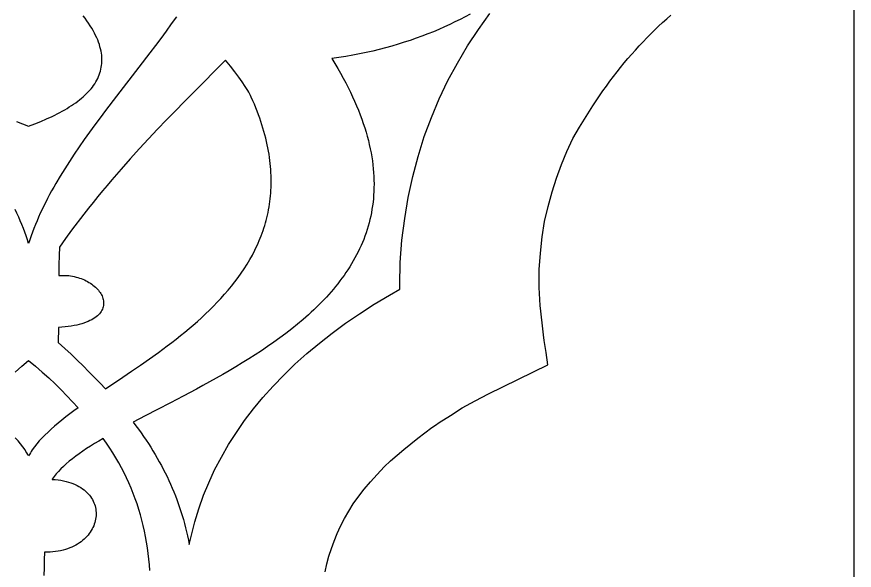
# Model space of a CAD drawing. Extents: x -93 to -15, y -116 to 130.
# Drawn here: x -54.61 to -14.7, y -70.16 to -43.76 of the extents above; entities that cross this region are included whole.
import ezdxf

# ---------------------------------------------------------------- set-up
doc = ezdxf.new("R2010")
doc.units = 0
doc.header["$MEASUREMENT"] = 0
doc.layers.add('LAYER_1', color=18, linetype='CONTINUOUS')

msp = doc.modelspace()

# ---------------------------------------------------------------- linework, layer by layer
at = {"layer": 'LAYER_1'}
for points in [[(-93.406, -115.733), (-14.697, -115.733), (-14.697, 130.253), (-93.406, 130.253)], [(-52.634, -59.295), (-52.327, -59.579), (-52.028, -59.861), (-51.736, -60.141), (-51.451, -60.418), (-51.174, -60.695), (-50.905, -60.969), (-50.642, -61.242), (-50.387, -61.515), (-49.562, -60.958), (-49.141, -60.671), (-48.715, -60.379), (-48.289, -60.079), (-47.863, -59.773), (-47.65, -59.617), (-47.439, -59.459), (-47.229, -59.299), (-47.02, -59.136), (-46.813, -58.972), (-46.607, -58.805), (-46.404, -58.636), (-46.203, -58.465), (-46.004, -58.291), (-45.809, -58.115), (-45.616, -57.936), (-45.427, -57.754), (-45.242, -57.57), (-45.06, -57.383), (-44.882, -57.194), (-44.709, -57.001), (-44.54, -56.805), (-44.376, -56.607), (-44.218, -56.405), (-44.064, -56.2), (-43.916, -55.992), (-43.774, -55.781), (-43.638, -55.566), (-43.508, -55.348), (-43.385, -55.126), (-43.268, -54.901), (-43.213, -54.787), (-43.159, -54.672), (-43.107, -54.557), (-43.057, -54.44), (-43.009, -54.322), (-42.962, -54.204), (-42.918, -54.084), (-42.875, -53.964), (-42.835, -53.843), (-42.797, -53.72), (-42.76, -53.597), (-42.726, -53.473), (-42.694, -53.347), (-42.664, -53.221), (-42.637, -53.094), (-42.611, -52.965), (-42.588, -52.836), (-42.567, -52.705), (-42.548, -52.574), (-42.532, -52.441), (-42.518, -52.308), (-42.507, -52.173), (-42.498, -52.037), (-42.491, -51.9), (-42.487, -51.763), (-42.486, -51.624), (-42.487, -51.483), (-42.49, -51.342), (-42.497, -51.2), (-42.506, -51.056), (-42.517, -50.912), (-42.532, -50.766), (-42.549, -50.619), (-42.569, -50.471), (-42.591, -50.321), (-42.617, -50.171), (-42.645, -50.019), (-42.677, -49.866), (-42.711, -49.712), (-42.748, -49.557), (-42.788, -49.4), (-42.831, -49.243), (-42.878, -49.084), (-42.927, -48.923), (-42.98, -48.762), (-43.035, -48.599), (-43.094, -48.435), (-43.156, -48.27), (-43.221, -48.103), (-43.29, -47.935), (-43.362, -47.766), (-43.437, -47.596), (-43.47, -47.526), (-43.509, -47.449), (-43.554, -47.367), (-43.606, -47.279), (-43.663, -47.186), (-43.726, -47.087), (-43.87, -46.874), (-44.036, -46.641), (-44.224, -46.39), (-44.432, -46.121), (-44.66, -45.836), (-46.227, -47.409), (-46.637, -47.823), (-47.053, -48.246), (-47.474, -48.68), (-47.901, -49.125), (-48.332, -49.582), (-48.766, -50.051), (-49.204, -50.534), (-49.644, -51.032), (-49.866, -51.286), (-50.087, -51.544), (-50.309, -51.806), (-50.531, -52.072), (-50.754, -52.342), (-50.976, -52.616), (-51.199, -52.894), (-51.421, -53.177), (-52.002, -53.949), (-52.294, -54.344), (-52.583, -54.749), (-52.594, -55.155), (-52.602, -55.599), (-52.609, -56.104), (-52.513, -56.099), (-52.418, -56.097), (-52.324, -56.098), (-52.231, -56.103), (-52.139, -56.111), (-52.049, -56.123), (-51.96, -56.138), (-51.872, -56.155), (-51.787, -56.176), (-51.703, -56.199), (-51.621, -56.225), (-51.54, -56.253), (-51.462, -56.284), (-51.386, -56.317), (-51.313, -56.353), (-51.242, -56.39), (-51.173, -56.43), (-51.107, -56.472), (-51.043, -56.515), (-50.982, -56.56), (-50.924, -56.607), (-50.869, -56.655), (-50.818, -56.705), (-50.769, -56.755), (-50.724, -56.807), (-50.682, -56.86), (-50.644, -56.914), (-50.609, -56.969), (-50.578, -57.025), (-50.55, -57.081), (-50.527, -57.137), (-50.508, -57.194), (-50.493, -57.252), (-50.482, -57.309), (-50.475, -57.367), (-50.473, -57.425), (-50.475, -57.482), (-50.482, -57.539), (-50.494, -57.596), (-50.51, -57.652), (-50.532, -57.708), (-50.558, -57.764), (-50.59, -57.818), (-50.627, -57.871), (-50.669, -57.924), (-50.717, -57.975), (-50.77, -58.025), (-50.83, -58.074), (-50.894, -58.122), (-50.965, -58.168), (-51.042, -58.212), (-51.124, -58.254), (-51.213, -58.295), (-51.309, -58.334), (-51.41, -58.37), (-51.518, -58.405), (-51.633, -58.437), (-51.754, -58.467), (-51.883, -58.494), (-52.018, -58.518), (-52.16, -58.54), (-52.309, -58.559), (-52.465, -58.575), (-52.629, -58.588)]]:
    msp.add_lwpolyline(points, close=True, dxfattribs=at)
for points in [[(-47.003, -43.762), (-47.248, -44.106), (-47.498, -44.45), (-47.752, -44.794), (-48.009, -45.138), (-48.269, -45.481), (-48.796, -46.168), (-49.859, -47.543), (-50.384, -48.233), (-50.643, -48.578), (-50.899, -48.924), (-51.151, -49.27), (-51.398, -49.617), (-51.64, -49.965), (-51.877, -50.314), (-52.107, -50.663), (-52.331, -51.013), (-52.547, -51.364), (-52.754, -51.717), (-52.855, -51.893), (-52.953, -52.07), (-53.049, -52.247), (-53.143, -52.425), (-53.234, -52.602), (-53.322, -52.78), (-53.408, -52.959), (-53.491, -53.137), (-53.571, -53.317), (-53.648, -53.496), (-53.723, -53.676), (-53.794, -53.856), (-53.862, -54.036), (-53.927, -54.217), (-53.989, -54.398), (-54.047, -54.58), (-54.105, -54.398), (-54.167, -54.217), (-54.232, -54.036), (-54.3, -53.856), (-54.371, -53.676), (-54.446, -53.496), (-54.523, -53.317), (-54.603, -53.137), (-54.686, -52.959)], [(-54.626, -48.753), (-54.342, -48.868), (-54.047, -48.98), (-53.752, -48.868), (-53.468, -48.753), (-53.195, -48.636), (-52.933, -48.515), (-52.806, -48.454), (-52.682, -48.391), (-52.561, -48.328), (-52.444, -48.264), (-52.329, -48.199), (-52.218, -48.134), (-52.109, -48.067), (-52.004, -48), (-51.903, -47.931), (-51.804, -47.862), (-51.709, -47.792), (-51.617, -47.721), (-51.529, -47.649), (-51.444, -47.576), (-51.363, -47.502), (-51.286, -47.427), (-51.212, -47.351), (-51.141, -47.274), (-51.075, -47.196), (-51.012, -47.117), (-50.953, -47.037), (-50.898, -46.955), (-50.847, -46.873), (-50.8, -46.79), (-50.756, -46.705), (-50.717, -46.62), (-50.682, -46.533), (-50.651, -46.445), (-50.624, -46.356), (-50.602, -46.266), (-50.584, -46.174), (-50.57, -46.082), (-50.56, -45.988), (-50.555, -45.893), (-50.554, -45.797), (-50.558, -45.699), (-50.567, -45.6), (-50.58, -45.5), (-50.597, -45.399), (-50.62, -45.296), (-50.647, -45.192), (-50.678, -45.087), (-50.715, -44.98), (-50.757, -44.872), (-50.803, -44.763), (-50.854, -44.652), (-50.911, -44.54), (-50.972, -44.426), (-51.039, -44.311), (-51.111, -44.194), (-51.188, -44.077), (-51.27, -43.957), (-51.357, -43.836), (-51.45, -43.714)], [(-33, -43.634), (-33.238, -43.763), (-33.481, -43.89), (-33.728, -44.013), (-33.979, -44.134), (-34.235, -44.252), (-34.495, -44.366), (-34.759, -44.477), (-35.028, -44.585), (-35.301, -44.69), (-35.579, -44.791), (-35.861, -44.889), (-36.147, -44.983), (-36.438, -45.073), (-36.733, -45.16), (-37.033, -45.243), (-37.337, -45.322), (-37.646, -45.397), (-37.959, -45.468), (-38.277, -45.535), (-38.599, -45.598), (-38.926, -45.657), (-39.257, -45.711), (-39.593, -45.761), (-39.45, -45.996), (-39.313, -46.228), (-39.182, -46.458), (-39.056, -46.687), (-38.936, -46.913), (-38.821, -47.137), (-38.712, -47.359), (-38.608, -47.579), (-38.51, -47.796), (-38.417, -48.012), (-38.329, -48.226), (-38.246, -48.437), (-38.169, -48.647), (-38.097, -48.855), (-38.029, -49.06), (-37.967, -49.264), (-37.91, -49.466), (-37.857, -49.665), (-37.81, -49.863), (-37.767, -50.059), (-37.729, -50.253), (-37.695, -50.445), (-37.666, -50.636), (-37.642, -50.824), (-37.622, -51.011), (-37.607, -51.195), (-37.596, -51.378), (-37.589, -51.56), (-37.586, -51.739), (-37.588, -51.917), (-37.594, -52.093), (-37.604, -52.267), (-37.618, -52.439), (-37.635, -52.61), (-37.657, -52.779), (-37.683, -52.946), (-37.713, -53.112), (-37.746, -53.276), (-37.783, -53.438), (-37.823, -53.599), (-37.868, -53.758), (-37.915, -53.916), (-37.966, -54.072), (-38.021, -54.226), (-38.079, -54.379), (-38.14, -54.53), (-38.205, -54.68), (-38.273, -54.829), (-38.343, -54.975), (-38.417, -55.121), (-38.494, -55.265), (-38.574, -55.407), (-38.657, -55.548), (-38.743, -55.688), (-38.831, -55.826), (-38.922, -55.963), (-39.016, -56.098), (-39.113, -56.232), (-39.212, -56.365), (-39.314, -56.496), (-39.418, -56.626), (-39.524, -56.755), (-39.633, -56.883), (-39.744, -57.009), (-39.858, -57.134), (-39.973, -57.257), (-40.091, -57.38), (-40.211, -57.501), (-40.332, -57.621), (-40.456, -57.74), (-40.582, -57.858), (-40.709, -57.974), (-40.97, -58.204), (-41.237, -58.429), (-41.51, -58.65), (-41.789, -58.867), (-42.073, -59.079), (-42.363, -59.288), (-42.656, -59.492), (-42.954, -59.693), (-43.256, -59.89), (-43.56, -60.084), (-43.867, -60.274), (-44.177, -60.461), (-44.488, -60.645), (-44.8, -60.825), (-45.113, -61.003), (-45.427, -61.178), (-45.741, -61.35), (-46.054, -61.52), (-46.677, -61.852), (-47.293, -62.174), (-47.899, -62.489), (-48.489, -62.796), (-49.062, -63.097), (-48.935, -63.267), (-48.81, -63.437), (-48.689, -63.607), (-48.57, -63.777), (-48.454, -63.949), (-48.341, -64.12), (-48.231, -64.292), (-48.124, -64.465), (-48.02, -64.639), (-47.918, -64.813), (-47.819, -64.988), (-47.723, -65.164), (-47.63, -65.341), (-47.54, -65.518), (-47.452, -65.697), (-47.367, -65.877), (-47.285, -66.057), (-47.206, -66.239), (-47.13, -66.422), (-47.056, -66.606), (-46.985, -66.792), (-46.917, -66.979), (-46.852, -67.167), (-46.79, -67.357), (-46.73, -67.548), (-46.673, -67.74), (-46.619, -67.935), (-46.568, -68.13), (-46.519, -68.328), (-46.473, -68.527), (-46.43, -68.728), (-46.39, -68.931), (-46.288, -68.48), (-46.129, -67.848), (-45.935, -67.228), (-45.709, -66.587), (-45.459, -65.986), (-45.193, -65.364), (-44.86, -64.762), (-44.522, -64.169), (-44.148, -63.584), (-43.754, -63.021), (-43.335, -62.466), (-42.884, -61.919), (-42.398, -61.374), (-41.886, -60.856), (-41.354, -60.339), (-40.791, -59.83), (-40.192, -59.332), (-39.583, -58.852), (-38.948, -58.381), (-38.273, -57.929), (-37.582, -57.469), (-36.855, -57.046), (-36.359, -56.763), (-36.359, -56.556), (-36.338, -55.482), (-36.256, -54.419), (-36.123, -53.393), (-35.954, -52.386), (-35.734, -51.388), (-35.489, -50.429), (-35.197, -49.478), (-34.854, -48.575), (-34.485, -47.681), (-34.066, -46.805), (-33.61, -45.977), (-33.129, -45.158), (-32.607, -44.368), (-32.064, -43.606)], [(-39.911, -70.239), (-39.829, -69.853), (-39.742, -69.487), (-39.614, -69.12), (-39.491, -68.771), (-39.347, -68.414), (-39.184, -68.056), (-38.995, -67.699), (-38.79, -67.35), (-38.575, -66.993), (-38.314, -66.635), (-38.053, -66.286), (-37.761, -65.94), (-37.444, -65.591), (-37.106, -65.233), (-36.796, -64.949), (-36.481, -64.67), (-36.16, -64.396), (-35.834, -64.127), (-35.503, -63.864), (-35.168, -63.607), (-34.828, -63.357), (-34.657, -63.235), (-34.485, -63.115), (-33.938, -62.776), (-33.385, -62.419), (-32.766, -62.08), (-32.131, -61.741), (-29.298, -60.362), (-29.386, -59.781), (-29.469, -59.211), (-29.508, -58.929), (-29.545, -58.648), (-29.579, -58.368), (-29.61, -58.089), (-29.638, -57.809), (-29.663, -57.529), (-29.684, -57.248), (-29.7, -56.966), (-29.713, -56.681), (-29.72, -56.394), (-29.723, -56.105), (-29.72, -55.811), (-29.654, -55.031), (-29.567, -54.259), (-29.454, -53.525), (-29.28, -52.809), (-29.101, -52.114), (-28.896, -51.454), (-28.645, -50.814), (-28.4, -50.194), (-28.103, -49.572), (-27.95, -49.302), (-27.795, -49.036), (-27.639, -48.775), (-27.482, -48.518), (-27.323, -48.266), (-27.163, -48.018), (-27.002, -47.774), (-26.839, -47.535), (-26.675, -47.299), (-26.509, -47.067), (-26.342, -46.84), (-26.173, -46.616), (-26.003, -46.396), (-25.831, -46.18), (-25.658, -45.968), (-25.482, -45.759), (-25.306, -45.554), (-25.127, -45.352), (-24.947, -45.154), (-24.765, -44.959), (-24.582, -44.767), (-24.396, -44.579), (-24.209, -44.394), (-24.02, -44.211), (-23.829, -44.032), (-23.637, -43.856), (-23.442, -43.683)], [(-54.697, -60.71), (-54.377, -60.43), (-54.047, -60.15), (-53.717, -60.43), (-53.397, -60.71), (-53.088, -60.991), (-52.789, -61.273), (-52.501, -61.556), (-52.222, -61.839), (-51.952, -62.124), (-51.693, -62.409), (-51.894, -62.557), (-52.09, -62.704), (-52.28, -62.849), (-52.463, -62.995), (-52.639, -63.139), (-52.809, -63.283), (-52.971, -63.426), (-53.125, -63.569), (-53.271, -63.711), (-53.41, -63.853), (-53.539, -63.995), (-53.66, -64.137), (-53.771, -64.279), (-53.873, -64.421), (-53.92, -64.492), (-53.965, -64.563), (-54.007, -64.634), (-54.047, -64.706), (-54.087, -64.634), (-54.129, -64.563), (-54.174, -64.492), (-54.221, -64.421), (-54.323, -64.279), (-54.434, -64.137), (-54.555, -63.995), (-54.684, -63.853)], [(-48.273, -70.167), (-48.294, -69.896), (-48.32, -69.626), (-48.351, -69.357), (-48.388, -69.089), (-48.43, -68.823), (-48.477, -68.558), (-48.531, -68.294), (-48.59, -68.032), (-48.654, -67.772), (-48.724, -67.513), (-48.8, -67.256), (-48.882, -67), (-48.97, -66.747), (-49.063, -66.496), (-49.163, -66.246), (-49.268, -65.999), (-49.38, -65.754), (-49.497, -65.511), (-49.621, -65.27), (-49.751, -65.032), (-49.887, -64.796), (-50.029, -64.562), (-50.178, -64.331), (-50.333, -64.103), (-50.495, -63.878), (-50.701, -63.999), (-50.902, -64.12), (-51.096, -64.241), (-51.283, -64.361), (-51.464, -64.482), (-51.637, -64.602), (-51.803, -64.722), (-51.962, -64.843), (-52.113, -64.963), (-52.255, -65.084), (-52.39, -65.205), (-52.515, -65.326), (-52.632, -65.448), (-52.74, -65.57), (-52.838, -65.693), (-52.883, -65.755), (-52.926, -65.817), (-52.921, -65.826), (-52.78, -65.836), (-52.644, -65.851), (-52.513, -65.871), (-52.387, -65.894), (-52.267, -65.922), (-52.151, -65.954), (-52.041, -65.989), (-51.935, -66.028), (-51.834, -66.07), (-51.739, -66.116), (-51.648, -66.165), (-51.562, -66.216), (-51.481, -66.271), (-51.405, -66.328), (-51.334, -66.388), (-51.268, -66.45), (-51.206, -66.514), (-51.15, -66.581), (-51.098, -66.649), (-51.05, -66.72), (-51.008, -66.791), (-50.97, -66.865), (-50.937, -66.939), (-50.908, -67.015), (-50.884, -67.092), (-50.865, -67.17), (-50.85, -67.248), (-50.839, -67.327), (-50.834, -67.407), (-50.832, -67.487), (-50.835, -67.567), (-50.843, -67.647), (-50.855, -67.726), (-50.872, -67.806), (-50.892, -67.885), (-50.918, -67.963), (-50.947, -68.041), (-50.981, -68.117), (-51.019, -68.193), (-51.061, -68.267), (-51.108, -68.341), (-51.159, -68.412), (-51.214, -68.482), (-51.273, -68.55), (-51.336, -68.616), (-51.404, -68.68), (-51.475, -68.742), (-51.551, -68.801), (-51.63, -68.858), (-51.714, -68.912), (-51.802, -68.963), (-51.893, -69.011), (-51.989, -69.056), (-52.088, -69.098), (-52.192, -69.136), (-52.299, -69.17), (-52.41, -69.201), (-52.525, -69.228), (-52.644, -69.251), (-52.767, -69.269), (-52.893, -69.284), (-53.023, -69.293), (-53.157, -69.298), (-53.294, -69.299), (-53.307, -69.67), (-53.315, -70.041), (-53.318, -70.412)]]:
    msp.add_lwpolyline(points, dxfattribs=at)

doc.saveas('drawing.dxf')
